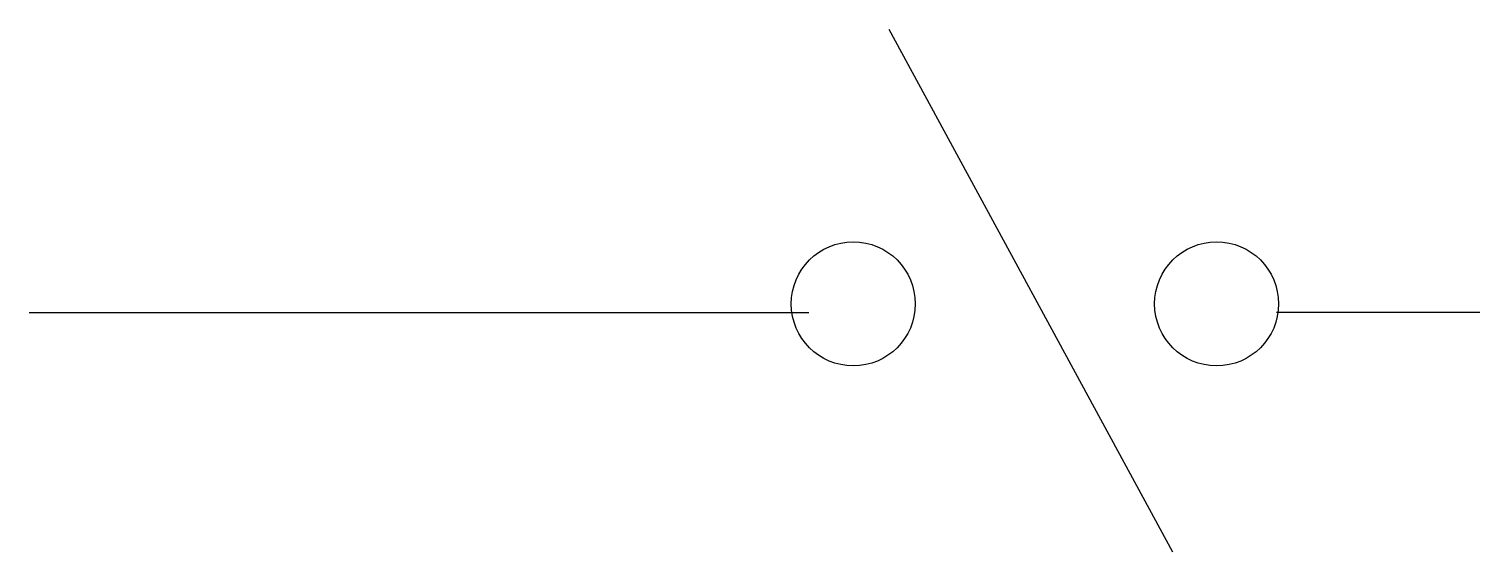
# Model space of a CAD drawing. Header units: millimetres. Extents: x -202167124728 to 271770318960, y -93929711922 to 253569468055.
# Drawn here: x 64170281941 to 271770318960, y 39769859730 to 114531269894 of the extents above; entities that cross this region are included whole.
import ezdxf

# ---------------------------------------------------------------- set-up
doc = ezdxf.new("R2010")
doc.units = ezdxf.units.MM

msp = doc.modelspace()

# ---------------------------------------------------------------- linework, layer by layer
for p, q in [((187180398515, 114531269894), (227767967716, 39769859730)), ((64170281941, 73982475240), (175766606482, 73982475240)), ((242674504850, 74071910992), (271770318960, 74071910992))]:
    msp.add_line(p, q)
for centre in [(182097206980, 75241455461), (234082975602, 75241455461)]:
    msp.add_circle(centre, 8872196264)

doc.saveas('drawing.dxf')
